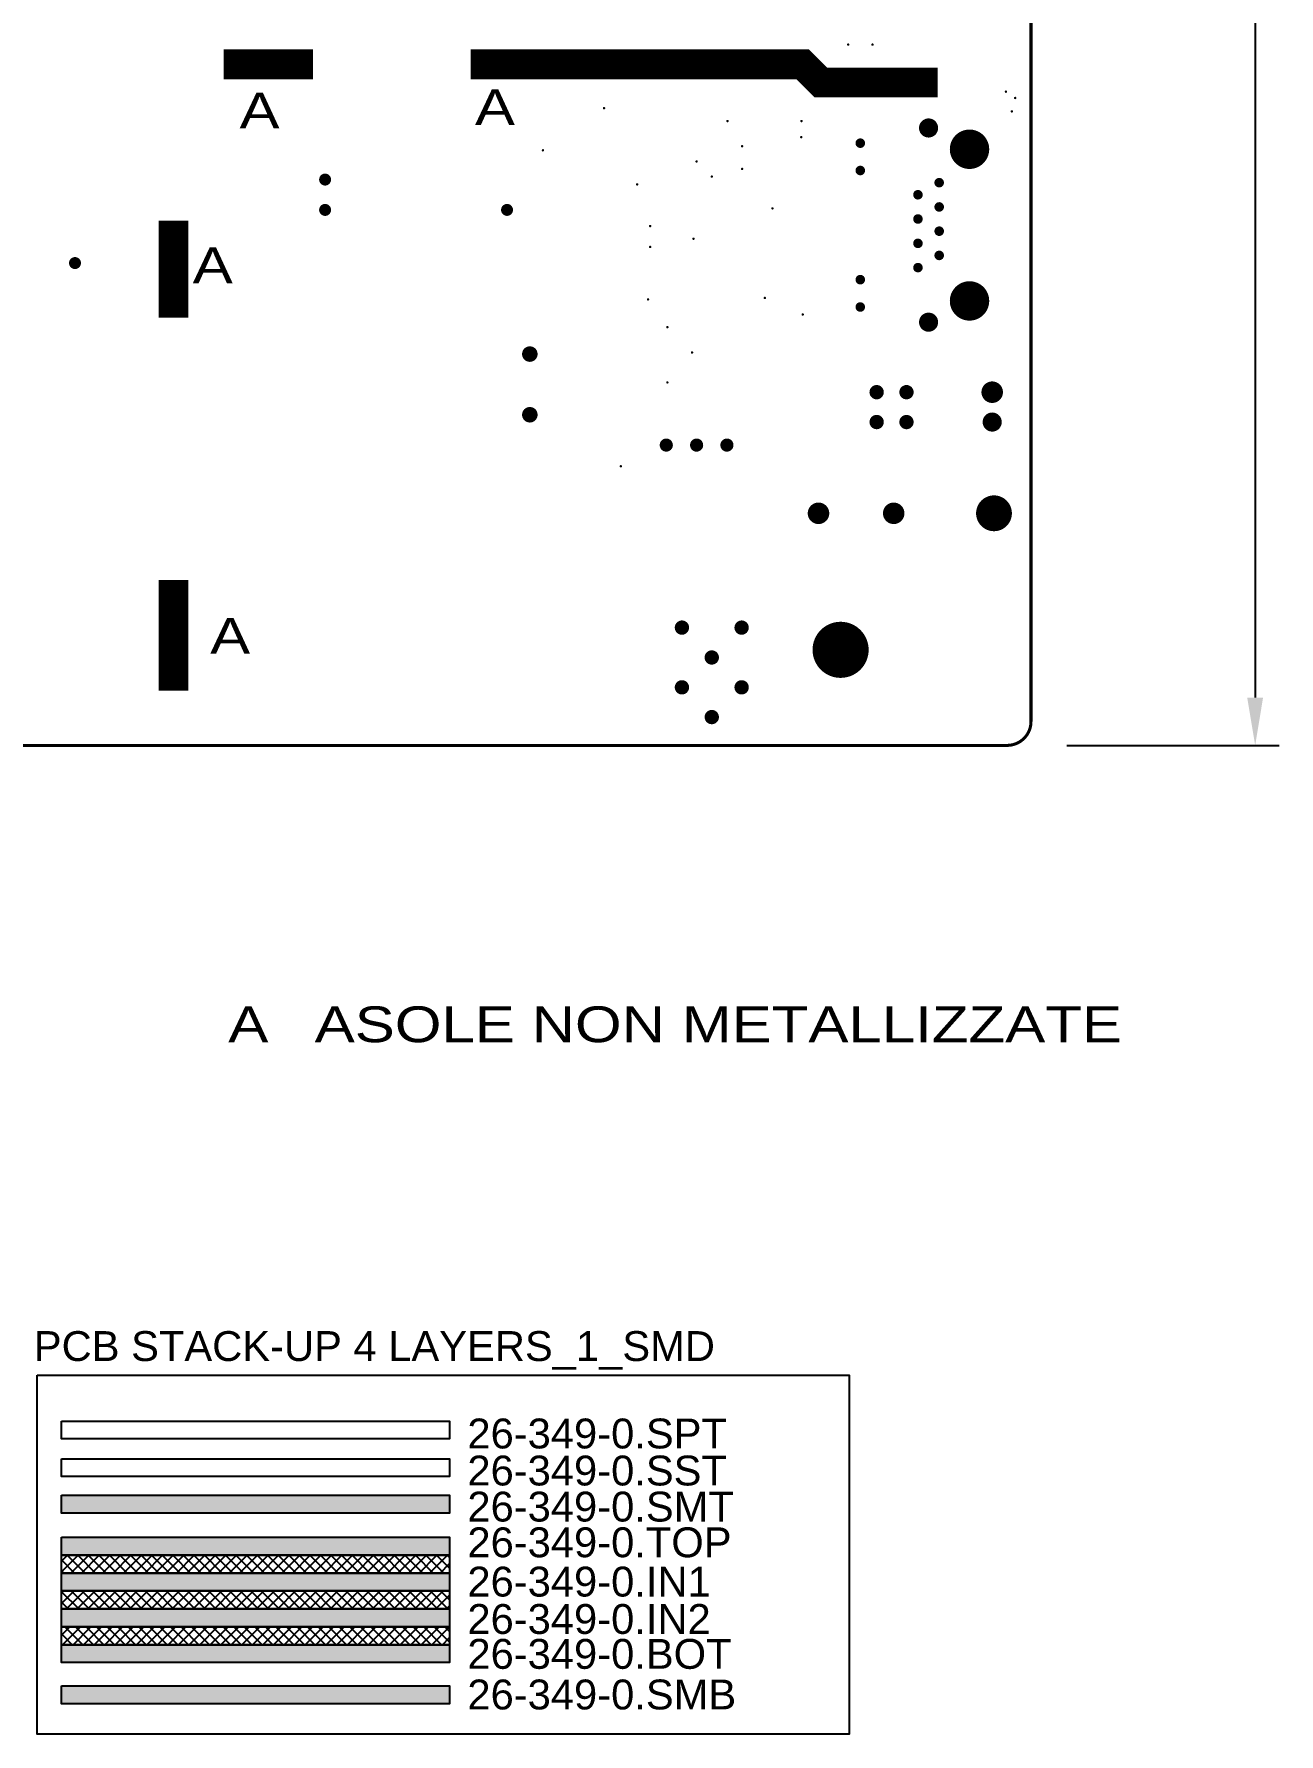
# Model space of a CAD drawing. Header units: millimetres. Extents: x 345 to 557, y 450 to 737.
# Drawn here: x 452.4 to 556.7, y 452.6 to 594.9 of the extents above; entities that cross this region are included whole.
import ezdxf

# ---------------------------------------------------------------- set-up
doc = ezdxf.new("R2010")
doc.units = ezdxf.units.MM
doc.header["$LTSCALE"] = 10
doc.header["$MEASUREMENT"] = 0
doc.layers.get('0').update_dxf_attribs({"linetype": 'CONTINUOUS'})
doc.layers.get('Defpoints').update_dxf_attribs({"linetype": 'CONTINUOUS'})
for name, color, linetype in [('26-349-0_DRD', 7, 'CONTINUOUS'), ('26-349-0_DRL', 1, 'CONTINUOUS'), ('OGGETTO', 7, 'CONTINUOUS'), ('QUOTE', 6, 'CONTINUOUS')]:
    doc.layers.add(name, color=color, linetype=linetype)
doc.styles.add('STILE25', font='arial.ttf', dxfattribs={"width": 1.2, "height": 2.5})
doc.styles.add('STILE3', font='arial.ttf', dxfattribs={"width": 1.2, "height": 3})
doc.dimstyles.new('QUOTE', dxfattribs={"dimscale": 0, "dimtxt": 3, "dimasz": 4, "dimexe": 2, "dimexo": 5, "dimgap": 2, "dimtad": 1, "dimdec": 1, "dimzin": 13, "dimdsep": 46, "dimtxsty": 'STILE3', "dimcen": 0, "dimclrt": 7, "dimadec": 0, "dimazin": 0, "dimtfac": 0.666667, "dimtdec": 1, "dimtofl": 0, "dimtmove": 2, "dimatfit": 3, "dimfxl": 1, "dimtolj": 1, "dimtzin": 13, "dimarcsym": 0})

# ---------------------------------------------------------------- blocks, each defined once
blk = doc.blocks.new('ROUND_1')
at = {"const_width": 2.3495}
blk.add_lwpolyline([(-1.17475, 0, 1), (1.17475, 0, 1)], format="xyb", close=True, dxfattribs=at)
blk = doc.blocks.new('ROUND_29')
at = {"const_width": 0.90043}
blk.add_lwpolyline([(-0.450214, 0, 1), (0.450214, 0, 1)], format="xyb", close=True, dxfattribs=at)
blk = doc.blocks.new('ROUND_30')
at = {"const_width": 0.8001}
blk.add_lwpolyline([(-0.40005, 0, 1), (0.40005, 0, 1)], format="xyb", close=True, dxfattribs=at)
blk = doc.blocks.new('ROUND_33')
at = {"const_width": 1.64973}
blk.add_lwpolyline([(-0.824864, 0, 1), (0.824864, 0, 1)], format="xyb", close=True, dxfattribs=at)
blk = doc.blocks.new('ROUND_34')
at = {"const_width": 1.49987}
blk.add_lwpolyline([(-0.749934, 0, 1), (0.749934, 0, 1)], format="xyb", close=True, dxfattribs=at)
blk = doc.blocks.new('ROUND_93')
at = {"const_width": 0.54991}
blk.add_lwpolyline([(-0.274954, 0, 1), (0.274954, 0, 1)], format="xyb", close=True, dxfattribs=at)
blk = doc.blocks.new('ROUND_94')
at = {"const_width": 0.59944}
blk.add_lwpolyline([(-0.29972, 0, 1), (0.29972, 0, 1)], format="xyb", close=True, dxfattribs=at)
blk = doc.blocks.new('ROUND_95')
at = {"const_width": 0.40005}
blk.add_lwpolyline([(-0.200024, 0, 1), (0.200024, 0, 1)], format="xyb", close=True, dxfattribs=at)
blk = doc.blocks.new('ROUND_96')
at = {"const_width": 0.50038}
blk.add_lwpolyline([(-0.25019, 0, 1), (0.25019, 0, 1)], format="xyb", close=True, dxfattribs=at)
blk = doc.blocks.new('ROUND_97')
at = {"const_width": 0.65024}
blk.add_lwpolyline([(-0.32512, 0, 1), (0.32512, 0, 1)], format="xyb", close=True, dxfattribs=at)
blk = doc.blocks.new('ROUND_101')
at = {"const_width": 0.10033}
blk.add_lwpolyline([(-0.050164, 0, 1), (0.050164, 0, 1)], format="xyb", close=True, dxfattribs=at)
blk = doc.blocks.new('ROUND_102')
at = {"const_width": 0.10033}
blk.add_lwpolyline([(-0.050164, 0, 1), (0.050164, 0, 1)], format="xyb", close=True, dxfattribs=at)
blk = doc.blocks.new('*D192')
at = {"layer": 'Defpoints', "color": 0, "transparency": 16777216}
for p in [(533.92, 718.79), (533.92, 535.34), (554.7, 535.34)]:
    blk.add_point(p, dxfattribs=at)
at = {"layer": 'QUOTE', "color": 0, "lineweight": -2, "transparency": 16777216}
for p, q in [((538.92, 718.79), (556.7, 718.79)), ((554.7, 714.79), (554.7, 539.34)), ((538.92, 535.34), (556.7, 535.34))]:
    blk.add_line(p, q, dxfattribs=at)
at = {"layer": 'QUOTE', "color": 0, "transparency": 16777216}
for points in [[(554.03, 714.79), (555.36, 714.79), (554.7, 718.79)], [(554.03, 539.34), (555.36, 539.34), (554.7, 535.34)]]:
    blk.add_solid(points, dxfattribs=at)
at = {"layer": 'QUOTE', "color": 7, "transparency": 16777216, "insert": (551.16, 627.06), "char_height": 3, "attachment_point": 5, "rotation": 90, "style": 'STILE3'}
blk.add_mtext('\\A1;183.5', dxfattribs=at)

msp = doc.modelspace()

# ---------------------------------------------------------------- hatches: boundary and pattern name
at = {"layer": 'OGGETTO'}
h = msp.add_hatch(color=3, dxfattribs=at)
h.paths.add_polyline_path([(454.71, 471.06), (487.21, 471.06), (487.21, 472.56), (454.71, 472.56)])
h.paths.add_polyline_path([(487.21, 455.1), (487.21, 456.6), (454.71, 456.6), (454.71, 455.1)])
h = msp.add_hatch(color=1, dxfattribs=at)
h.paths.add_polyline_path([(454.71, 469.05), (454.71, 467.55), (487.21, 467.55), (487.21, 469.05)])
h.paths.add_polyline_path([(487.21, 464.55), (487.21, 466.05), (454.71, 466.05), (454.71, 464.55)])
h.paths.add_polyline_path([(487.21, 461.55), (487.21, 463.05), (454.71, 463.05), (454.71, 461.55)])
h.paths.add_polyline_path([(487.21, 458.55), (487.21, 460.05), (454.71, 460.05), (454.71, 458.55)])
h = msp.add_hatch(dxfattribs=at)
h.set_pattern_fill('ANSI37', color=256, scale=5, style=0)
h.set_pattern_definition([(45, (394.21434, 208.55274), (-0.4419417, 0.4419417), []), (135, (394.21434, 208.55274), (-0.4419417, -0.4419417), [])])
h.paths.add_polyline_path([(487.21, 467.55), (454.71, 467.55), (454.71, 466.05), (487.21, 466.05)])
h.paths.add_polyline_path([(487.21, 464.55), (454.71, 464.55), (454.71, 463.05), (487.21, 463.05)])
h.paths.add_polyline_path([(487.21, 461.55), (454.71, 461.55), (454.71, 460.05), (487.21, 460.05)])

# ---------------------------------------------------------------- linework, layer by layer
at = {"layer": '26-349-0_DRD'}
for p, q in [((535.92, 716.79), (535.92, 537.34)), ((533.92, 535.34), (346.97, 535.34))]:
    msp.add_line(p, q, dxfattribs=at)
msp.add_arc((533.92, 537.34), 2, 270, 0, dxfattribs=at)
at = {"layer": '26-349-0_DRL'}
for points, const_width in [([(535.92, 716.79), (535.92, 537.34)], 0.254), ([(468.28, 592.36), (475.78, 592.36)], 2.5), ([(488.98, 592.36), (516.8, 592.36), (518.32, 590.84), (528.1, 590.84)], 2.5), ([(464.09, 571.15), (464.09, 579.28)], 2.5), ([(464.09, 539.91), (464.09, 549.18)], 2.5), ([(533.92, 535.34), (346.97, 535.34)], 0.254)]:
    msp.add_lwpolyline(points, dxfattribs=dict(at, const_width=const_width))
at = {"layer": '26-349-0_DRL', "const_width": 0.254}
msp.add_lwpolyline([(533.92, 535.34, 0.414214), (535.92, 537.34)], format="xyb", dxfattribs=at)
at = {"layer": 'OGGETTO'}
for points in [[(452.68, 482.61), (520.68, 482.61), (520.68, 452.57), (452.68, 452.57)], [(454.71, 478.77), (487.21, 478.77), (487.21, 477.27), (454.71, 477.27)], [(454.71, 475.62), (487.21, 475.62), (487.21, 474.12), (454.71, 474.12)], [(454.71, 472.56), (487.21, 472.56), (487.21, 471.06), (454.71, 471.06)], [(454.71, 469.05), (487.21, 469.05), (487.21, 467.55), (454.71, 467.55)], [(454.71, 467.55), (487.21, 467.55), (487.21, 466.05), (454.71, 466.05)], [(454.71, 466.05), (487.21, 466.05), (487.21, 464.55), (454.71, 464.55)], [(454.71, 464.55), (487.21, 464.55), (487.21, 463.05), (454.71, 463.05)], [(454.71, 463.05), (487.21, 463.05), (487.21, 461.55), (454.71, 461.55)], [(454.71, 461.55), (487.21, 461.55), (487.21, 460.05), (454.71, 460.05)], [(454.71, 460.05), (487.21, 460.05), (487.21, 458.55), (454.71, 458.55)], [(454.71, 456.6), (487.21, 456.6), (487.21, 455.1), (454.71, 455.1)]]:
    msp.add_lwpolyline(points, close=True, dxfattribs=at)

# ---------------------------------------------------------------- block references
at = {"layer": '26-349-0_DRL'}
for name, p in [('ROUND_102', (520.61, 594.01)), ('ROUND_102', (522.64, 594.01)), ('ROUND_102', (533.82, 590.07)), ('ROUND_102', (534.6, 589.54)), ('ROUND_102', (500.16, 588.69)), ('ROUND_30', (527.34, 587.03)), ('ROUND_102', (534.32, 588.42)), ('ROUND_102', (510.5, 587.61)), ('ROUND_102', (516.7, 587.61)), ('ROUND_33', (530.77, 585.25)), ('ROUND_102', (495.04, 585.16)), ('ROUND_102', (511.72, 585.5)), ('ROUND_101', (516.67, 586.26)), ('ROUND_95', (521.62, 585.76)), ('ROUND_102', (507.91, 584.23)), ('ROUND_101', (511.72, 583.6)), ('ROUND_95', (521.62, 583.47)), ('ROUND_96', (476.79, 582.71)), ('ROUND_102', (502.93, 582.3)), ('ROUND_102', (509.18, 582.96)), ('ROUND_95', (528.23, 582.45)), ('ROUND_95', (526.45, 581.44)), ('ROUND_95', (528.23, 580.42)), ('ROUND_96', (476.79, 580.17)), ('ROUND_96', (492.03, 580.17)), ('ROUND_102', (514.26, 580.3)), ('ROUND_95', (526.45, 579.41)), ('ROUND_102', (504.02, 578.82)), ('ROUND_102', (507.65, 577.76)), ('ROUND_95', (528.23, 578.39)), ('ROUND_102', (504.02, 577.07)), ('ROUND_95', (526.45, 577.37)), ('ROUND_95', (528.23, 576.36)), ('ROUND_96', (455.84, 575.72)), ('ROUND_95', (526.45, 575.34)), ('ROUND_95', (521.62, 574.33)), ('ROUND_33', (530.77, 572.55)), ('ROUND_102', (503.84, 572.68)), ('ROUND_102', (513.62, 572.8)), ('ROUND_95', (521.62, 572.04)), ('ROUND_102', (516.8, 571.41)), ('ROUND_30', (527.34, 570.77)), ('ROUND_102', (505.46, 570.35)), ('ROUND_97', (493.94, 568.1)), ('ROUND_102', (507.53, 568.23)), ('ROUND_102', (505.46, 565.73)), ('ROUND_94', (522.99, 564.91)), ('ROUND_94', (525.49, 564.91)), ('ROUND_29', (532.67, 564.91)), ('ROUND_97', (493.94, 563.02)), ('ROUND_94', (522.99, 562.41)), ('ROUND_94', (525.49, 562.41)), ('ROUND_30', (532.67, 562.41)), ('ROUND_93', (505.37, 560.48)), ('ROUND_93', (507.91, 560.48)), ('ROUND_93', (510.45, 560.48)), ('ROUND_102', (501.56, 558.71)), ('ROUND_29', (518.12, 554.77)), ('ROUND_29', (524.42, 554.77)), ('ROUND_34', (532.82, 554.77)), ('ROUND_94', (506.68, 545.2)), ('ROUND_94', (511.68, 545.2)), ('ROUND_1', (519.97, 543.34)), ('ROUND_94', (509.18, 542.7)), ('ROUND_94', (506.68, 540.2)), ('ROUND_94', (511.68, 540.2)), ('ROUND_94', (509.18, 537.71))]:
    msp.add_blockref(name, p, dxfattribs=at)

# ---------------------------------------------------------------- texts
at = {"layer": 'OGGETTO', "style": 'STILE25'}
for s, p in [('PCB STACK-UP 4 LAYERS_1_SMD', (452.39, 483.8)), ('26-349-0.SPT', (488.71, 476.48)), ('26-349-0.SST', (488.71, 473.38)), ('26-349-0.SMT', (488.71, 470.36)), ('26-349-0.TOP', (488.71, 467.37)), ('26-349-0.IN1', (488.71, 464.08)), ('26-349-0.IN2', (488.71, 460.95)), ('26-349-0.BOT', (488.71, 458.03)), ('26-349-0.SMB', (488.71, 454.63))]:
    msp.add_text(s, height=2.5, dxfattribs=at).set_placement(p)
at = {"layer": 'QUOTE', "style": 'STILE3', "width": 1.2}
for s, p in [('A', (469.62, 586.99)), ('A', (489.34, 587.27)), ('A', (465.7, 574.03)), ('A', (467.16, 543.01)), ('A', (468.68, 510.49)), ('ASOLE NON METALLIZZATE', (475.92, 510.49))]:
    msp.add_text(s, height=3, dxfattribs=at).set_placement(p)

# ---------------------------------------------------------------- dimensions: what is measured, and where the dimension line sits
at = {"layer": 'QUOTE'}
dim = msp.add_linear_dim(base=(554.6955, 535.3379), p1=(533.9172, 718.7894), p2=(533.9172, 535.3379), angle=90, dimstyle='QUOTE', override={"dimscale": 1}, dxfattribs=at)
dim.commit()
dim.dimension.update_dxf_attribs({"geometry": '*D192', "text_midpoint": (551.1628, 627.0637)})

doc.saveas('drawing.dxf')
